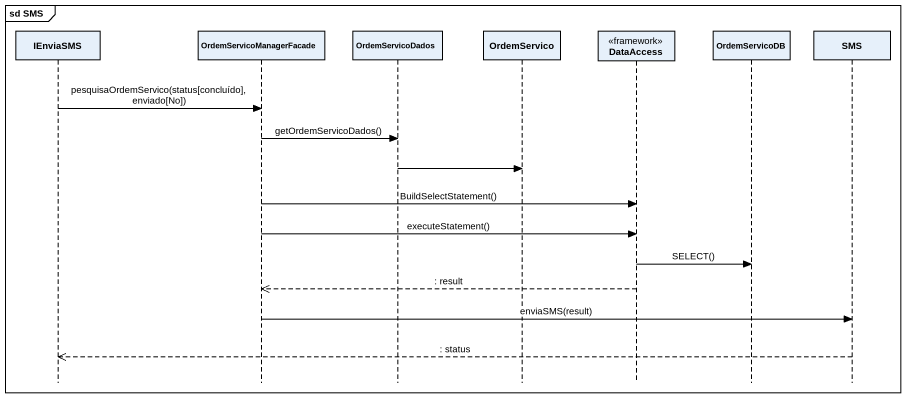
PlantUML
@startuml
mainframe sd SMS
hide footbox
participant IEnviaSMS
participant OrdemServicoManagerFacade
participant OrdemServicoDados
participant OrdemServico
participant DataAccess <<framework>>
participant OrdemServicoDB
participant SMS

IEnviaSMS -> OrdemServicoManagerFacade : pesquisaOrdemServico(status[concluído],enviado[No])
OrdemServicoManagerFacade -> OrdemServicoDados : getOrdemServicoDados()
OrdemServicoDados -> OrdemServico
OrdemServicoManagerFacade -> DataAccess : BuildSelectStatement()
OrdemServicoManagerFacade -> DataAccess : executeStatement()
DataAccess -> OrdemServicoDB : SELECT()
DataAccess -->> OrdemServicoManagerFacade : : result
OrdemServicoManagerFacade -> SMS : enviaSMS(result)
SMS -->> IEnviaSMS : : status
@enduml
